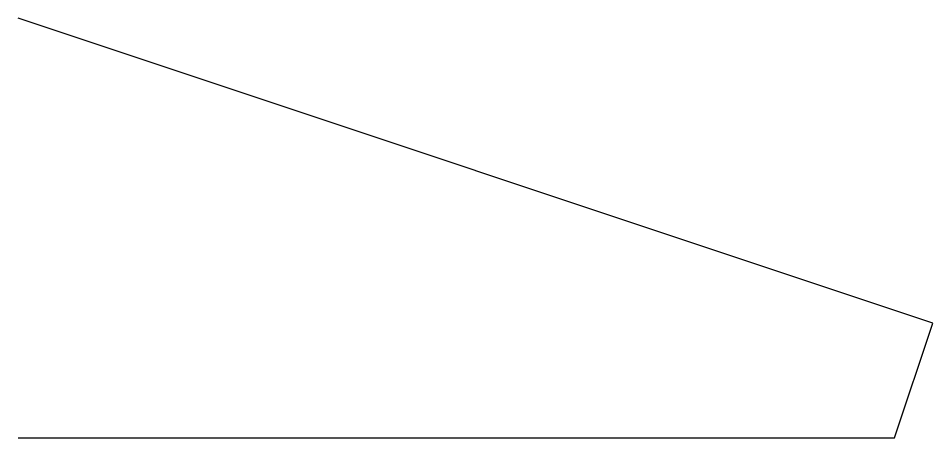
# Model space of a CAD drawing. Extents: x 0.25 to 0.49, y -0.11 to 0.
import ezdxf

# ---------------------------------------------------------------- set-up
doc = ezdxf.new("R2010")
doc.units = 0

msp = doc.modelspace()

# ---------------------------------------------------------------- linework, layer by layer
at = {"color": 250}
msp.add_lwpolyline([(0.25, -0.11), (0.48, -0.11), (0.49, -0.08), (0.25, 0)], dxfattribs=at)

doc.saveas('drawing.dxf')
